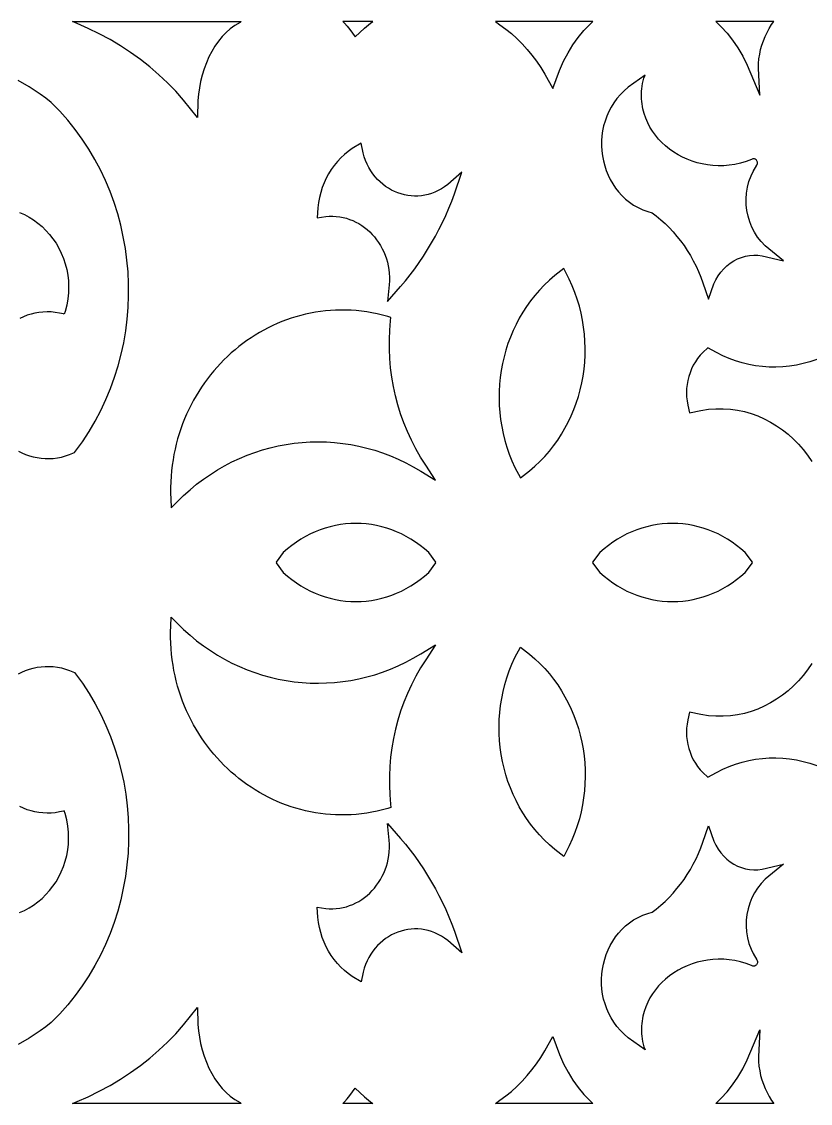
# Model space of a CAD drawing. Extents: x -1917 to -261, y -485 to 605.
# Drawn here: x -1668.1 to -1608.4, y 453.2 to 535.1 of the extents above; entities that cross this region are included whole.
import ezdxf

# ---------------------------------------------------------------- set-up
doc = ezdxf.new("R2010")
doc.units = 0
doc.layers.add('LAYER_1', color=18, linetype='CONTINUOUS')

msp = doc.modelspace()

# ---------------------------------------------------------------- linework, layer by layer
at = {"layer": 'LAYER_1'}
for points in [[(-1651.51, 535.119), (-1651.582, 535.05), (-1651.989, 534.825), (-1652.329, 534.586), (-1652.651, 534.308), (-1652.953, 533.994), (-1653.234, 533.647), (-1653.495, 533.271), (-1653.734, 532.869), (-1653.95, 532.445), (-1654.144, 532.001), (-1654.313, 531.543), (-1654.457, 531.072), (-1654.577, 530.594), (-1654.671, 530.112), (-1654.739, 529.63), (-1654.781, 529.151), (-1654.821, 527.864), (-1655.878, 529.176), (-1656.469, 529.842), (-1657.093, 530.484), (-1657.749, 531.1), (-1658.434, 531.689), (-1659.148, 532.251), (-1659.89, 532.784), (-1660.656, 533.287), (-1661.446, 533.76), (-1662.259, 534.202), (-1663.093, 534.611), (-1663.945, 534.987), (-1664.281, 535.119)], [(-1641.526, 535.119), (-1643.789, 535.119), (-1643.685, 535.014), (-1643.469, 534.771), (-1643.262, 534.513), (-1642.87, 533.963), (-1642.163, 534.617), (-1641.695, 534.999)], [(-1624.836, 535.119), (-1632.232, 535.119), (-1631.887, 534.888), (-1631.448, 534.561), (-1631.022, 534.209), (-1630.609, 533.834), (-1630.212, 533.436), (-1629.83, 533.016), (-1629.465, 532.575), (-1629.118, 532.113), (-1628.79, 531.633), (-1628.482, 531.134), (-1627.881, 530.052), (-1627.382, 531.414), (-1627.072, 532.114), (-1626.73, 532.767), (-1626.358, 533.372), (-1625.958, 533.929), (-1625.532, 534.439), (-1625.083, 534.901)], [(-1611.135, 535.119), (-1615.534, 535.119), (-1615.121, 534.733), (-1614.675, 534.248), (-1614.253, 533.714), (-1613.856, 533.132), (-1613.488, 532.499), (-1613.15, 531.817), (-1612.201, 529.538), (-1612.291, 531.587), (-1612.283, 531.948), (-1612.253, 532.305), (-1612.2, 532.657), (-1612.127, 533.004), (-1612.034, 533.343), (-1611.921, 533.675), (-1611.791, 533.996), (-1611.643, 534.307), (-1611.479, 534.605), (-1611.299, 534.89)], [(-1612.809, 524.669), (-1613.233, 524.516), (-1613.658, 524.393), (-1614.082, 524.302), (-1614.504, 524.239), (-1614.924, 524.205), (-1615.34, 524.199), (-1615.751, 524.219), (-1616.156, 524.265), (-1616.553, 524.336), (-1616.942, 524.431), (-1617.321, 524.55), (-1617.69, 524.69), (-1618.046, 524.852), (-1618.389, 525.035), (-1618.718, 525.238), (-1619.031, 525.459), (-1619.328, 525.698), (-1619.606, 525.954), (-1619.866, 526.227), (-1620.105, 526.514), (-1620.324, 526.816), (-1620.519, 527.132), (-1620.691, 527.46), (-1620.839, 527.801), (-1620.96, 528.152), (-1621.054, 528.513), (-1621.09, 528.697), (-1621.12, 528.883), (-1621.141, 529.071), (-1621.156, 529.261), (-1621.163, 529.453), (-1621.162, 529.647), (-1621.152, 529.843), (-1621.135, 530.04), (-1621.11, 530.238), (-1621.076, 530.438), (-1621.034, 530.639), (-1620.983, 530.841), (-1620.87, 531.073), (-1622.158, 530.15), (-1622.474, 529.884), (-1622.762, 529.599), (-1623.023, 529.296), (-1623.256, 528.978), (-1623.463, 528.646), (-1623.644, 528.302), (-1623.798, 527.947), (-1623.926, 527.584), (-1624.028, 527.214), (-1624.104, 526.839), (-1624.155, 526.46), (-1624.182, 526.079), (-1624.183, 525.698), (-1624.161, 525.318), (-1624.114, 524.941), (-1624.043, 524.568), (-1623.949, 524.202), (-1623.832, 523.842), (-1623.691, 523.492), (-1623.527, 523.153), (-1623.341, 522.826), (-1623.131, 522.513), (-1622.9, 522.215), (-1622.646, 521.936), (-1622.371, 521.675), (-1622.074, 521.436), (-1621.755, 521.219), (-1621.416, 521.027), (-1621.057, 520.861), (-1620.678, 520.723), (-1620.346, 520.633), (-1620.039, 520.397), (-1619.702, 520.115), (-1619.377, 519.819), (-1619.064, 519.51), (-1618.763, 519.187), (-1618.475, 518.852), (-1618.199, 518.505), (-1617.937, 518.146), (-1617.688, 517.775), (-1617.453, 517.394), (-1617.233, 517.003), (-1617.027, 516.601), (-1616.835, 516.19), (-1616.659, 515.77), (-1616.499, 515.341), (-1616.084, 514.091), (-1615.668, 515.245), (-1615.519, 515.564), (-1615.345, 515.862), (-1615.148, 516.137), (-1614.93, 516.389), (-1614.692, 516.617), (-1614.438, 516.819), (-1614.168, 516.994), (-1613.884, 517.141), (-1613.589, 517.26), (-1613.285, 517.349), (-1612.973, 517.407), (-1612.655, 517.433), (-1612.333, 517.426), (-1612.008, 517.385), (-1610.396, 517.006), (-1611.777, 518.145), (-1612.086, 518.46), (-1612.359, 518.802), (-1612.596, 519.169), (-1612.797, 519.557), (-1612.96, 519.962), (-1613.086, 520.382), (-1613.173, 520.812), (-1613.221, 521.25), (-1613.23, 521.692), (-1613.198, 522.133), (-1613.126, 522.572), (-1613.013, 523.004), (-1612.858, 523.426), (-1612.693, 523.768), (-1612.411, 524.244), (-1612.382, 524.304), (-1612.366, 524.363), (-1612.362, 524.42), (-1612.367, 524.474), (-1612.382, 524.525), (-1612.405, 524.572), (-1612.434, 524.614), (-1612.47, 524.652), (-1612.552, 524.707), (-1612.597, 524.723), (-1612.642, 524.732), (-1612.688, 524.731), (-1612.731, 524.721), (-1612.772, 524.7)], [(-1634.782, 523.714), (-1635.852, 522.783), (-1636.087, 522.605), (-1636.327, 522.449), (-1636.572, 522.313), (-1636.821, 522.197), (-1637.074, 522.101), (-1637.329, 522.024), (-1637.587, 521.966), (-1637.845, 521.926), (-1638.105, 521.905), (-1638.364, 521.902), (-1638.622, 521.917), (-1638.879, 521.949), (-1639.132, 521.998), (-1639.383, 522.064), (-1639.629, 522.147), (-1639.87, 522.246), (-1640.105, 522.361), (-1640.334, 522.492), (-1640.555, 522.638), (-1640.768, 522.799), (-1640.971, 522.976), (-1641.165, 523.166), (-1641.347, 523.371), (-1641.519, 523.59), (-1641.678, 523.823), (-1641.823, 524.068), (-1641.955, 524.328), (-1642.073, 524.6), (-1642.174, 524.885), (-1642.26, 525.182), (-1642.42, 525.913), (-1643.081, 525.508), (-1643.388, 525.289), (-1643.68, 525.051), (-1643.954, 524.793), (-1644.211, 524.517), (-1644.45, 524.225), (-1644.671, 523.917), (-1644.873, 523.595), (-1645.054, 523.259), (-1645.216, 522.911), (-1645.356, 522.551), (-1645.475, 522.181), (-1645.572, 521.802), (-1645.646, 521.415), (-1645.696, 521.021), (-1645.747, 520.248), (-1645.1, 520.346), (-1644.828, 520.369), (-1644.56, 520.373), (-1644.295, 520.36), (-1644.034, 520.329), (-1643.779, 520.282), (-1643.528, 520.219), (-1643.282, 520.14), (-1643.043, 520.046), (-1642.81, 519.937), (-1642.584, 519.814), (-1642.365, 519.677), (-1642.154, 519.527), (-1641.952, 519.365), (-1641.758, 519.19), (-1641.574, 519.004), (-1641.4, 518.806), (-1641.236, 518.598), (-1641.083, 518.38), (-1640.941, 518.153), (-1640.812, 517.916), (-1640.695, 517.671), (-1640.59, 517.418), (-1640.499, 517.158), (-1640.422, 516.891), (-1640.36, 516.617), (-1640.312, 516.338), (-1640.28, 516.053), (-1640.263, 515.763), (-1640.263, 515.469), (-1640.279, 515.17), (-1640.421, 513.916), (-1639.423, 515.041), (-1639.051, 515.484), (-1638.691, 515.938), (-1638.343, 516.401), (-1638.007, 516.875), (-1637.682, 517.357), (-1637.371, 517.85), (-1637.071, 518.351), (-1636.785, 518.86), (-1636.511, 519.379), (-1636.251, 519.905), (-1636.003, 520.439), (-1635.769, 520.981), (-1635.548, 521.529), (-1635.341, 522.085)], [(-1625.544, 511.979), (-1625.629, 512.51), (-1625.738, 513.038), (-1625.869, 513.563), (-1626.025, 514.083), (-1626.205, 514.598), (-1626.409, 515.107), (-1626.637, 515.609), (-1627.048, 516.413), (-1627.741, 515.875), (-1628.145, 515.527), (-1628.53, 515.162), (-1628.896, 514.78), (-1629.242, 514.382), (-1629.568, 513.969), (-1629.874, 513.542), (-1630.16, 513.102), (-1630.426, 512.649), (-1630.671, 512.185), (-1630.895, 511.71), (-1631.098, 511.226), (-1631.28, 510.733), (-1631.441, 510.232), (-1631.581, 509.724), (-1631.699, 509.21), (-1631.795, 508.691), (-1631.869, 508.167), (-1631.921, 507.64), (-1631.95, 507.109), (-1631.957, 506.577), (-1631.942, 506.045), (-1631.903, 505.511), (-1631.842, 504.979), (-1631.757, 504.449), (-1631.649, 503.921), (-1631.517, 503.396), (-1631.361, 502.876), (-1631.181, 502.36), (-1630.978, 501.851), (-1630.749, 501.349), (-1630.338, 500.545), (-1629.645, 501.084), (-1629.241, 501.431), (-1628.856, 501.797), (-1628.49, 502.179), (-1628.144, 502.577), (-1627.818, 502.99), (-1627.512, 503.417), (-1627.226, 503.857), (-1626.96, 504.31), (-1626.715, 504.774), (-1626.491, 505.248), (-1626.288, 505.732), (-1626.106, 506.225), (-1625.945, 506.726), (-1625.805, 507.234), (-1625.688, 507.748), (-1625.591, 508.268), (-1625.517, 508.792), (-1625.465, 509.319), (-1625.436, 509.849), (-1625.429, 510.381), (-1625.444, 510.914), (-1625.483, 511.447)], [(-1656.84, 498.971), (-1656.81, 498.285), (-1656.339, 498.762), (-1655.867, 499.221), (-1655.38, 499.656), (-1654.88, 500.067), (-1654.367, 500.454), (-1653.842, 500.816), (-1653.306, 501.155), (-1652.759, 501.468), (-1652.202, 501.757), (-1651.636, 502.021), (-1651.062, 502.261), (-1650.481, 502.475), (-1649.892, 502.665), (-1649.298, 502.83), (-1648.699, 502.969), (-1648.095, 503.083), (-1647.487, 503.172), (-1646.877, 503.235), (-1646.265, 503.273), (-1645.651, 503.285), (-1645.036, 503.271), (-1644.422, 503.232), (-1643.809, 503.166), (-1643.197, 503.075), (-1642.588, 502.957), (-1641.982, 502.813), (-1641.38, 502.643), (-1640.783, 502.446), (-1640.191, 502.223), (-1639.606, 501.974), (-1639.028, 501.697), (-1638.458, 501.394), (-1637.896, 501.064), (-1636.774, 500.372), (-1637.5, 501.504), (-1637.9, 502.128), (-1638.266, 502.76), (-1638.601, 503.404), (-1638.905, 504.06), (-1639.179, 504.727), (-1639.423, 505.404), (-1639.636, 506.089), (-1639.818, 506.781), (-1639.97, 507.479), (-1640.091, 508.183), (-1640.182, 508.89), (-1640.243, 509.6), (-1640.273, 510.312), (-1640.272, 511.024), (-1640.241, 511.736), (-1640.179, 512.453), (-1640.157, 512.712), (-1640.396, 512.78), (-1640.796, 512.888), (-1641.195, 512.981), (-1641.593, 513.062), (-1641.991, 513.129), (-1642.387, 513.183), (-1642.783, 513.224), (-1643.176, 513.252), (-1643.569, 513.267), (-1643.959, 513.27), (-1644.347, 513.261), (-1644.733, 513.239), (-1645.116, 513.206), (-1645.497, 513.16), (-1645.875, 513.103), (-1646.25, 513.034), (-1646.622, 512.954), (-1646.99, 512.863), (-1647.355, 512.761), (-1647.716, 512.648), (-1648.072, 512.524), (-1648.425, 512.39), (-1648.773, 512.245), (-1649.117, 512.09), (-1649.456, 511.925), (-1649.79, 511.75), (-1650.118, 511.566), (-1650.442, 511.372), (-1650.759, 511.168), (-1651.071, 510.956), (-1651.377, 510.734), (-1651.677, 510.503), (-1651.971, 510.264), (-1652.257, 510.016), (-1652.538, 509.759), (-1652.811, 509.495), (-1653.077, 509.222), (-1653.336, 508.941), (-1653.587, 508.653), (-1653.831, 508.357), (-1654.066, 508.054), (-1654.294, 507.743), (-1654.513, 507.425), (-1654.724, 507.1), (-1654.926, 506.769), (-1655.119, 506.431), (-1655.303, 506.086), (-1655.478, 505.736), (-1655.643, 505.379), (-1655.799, 505.016), (-1655.944, 504.647), (-1656.08, 504.273), (-1656.206, 503.893), (-1656.321, 503.508), (-1656.425, 503.118), (-1656.518, 502.723), (-1656.601, 502.323), (-1656.672, 501.919), (-1656.732, 501.51), (-1656.78, 501.096), (-1656.817, 500.679), (-1656.841, 500.257), (-1656.853, 499.832), (-1656.853, 499.403)], [(-1636.773, 494.141), (-1636.749, 494.174), (-1637.291, 494.893), (-1637.613, 495.177), (-1637.945, 495.441), (-1638.285, 495.686), (-1638.634, 495.912), (-1638.99, 496.118), (-1639.352, 496.304), (-1639.721, 496.471), (-1640.095, 496.618), (-1640.473, 496.746), (-1640.855, 496.854), (-1641.241, 496.942), (-1641.63, 497.011), (-1642.02, 497.06), (-1642.412, 497.089), (-1642.804, 497.099), (-1643.197, 497.089), (-1643.588, 497.06), (-1643.979, 497.011), (-1644.367, 496.942), (-1644.753, 496.854), (-1645.135, 496.746), (-1645.514, 496.618), (-1645.888, 496.471), (-1646.256, 496.304), (-1646.619, 496.118), (-1646.975, 495.912), (-1647.323, 495.686), (-1647.663, 495.441), (-1647.995, 495.177), (-1648.318, 494.893), (-1648.859, 494.174), (-1648.835, 494.141), (-1648.859, 494.109), (-1648.318, 493.39), (-1647.995, 493.106), (-1647.663, 492.841), (-1647.323, 492.596), (-1646.975, 492.371), (-1646.619, 492.165), (-1646.256, 491.979), (-1645.888, 491.812), (-1645.514, 491.665), (-1645.135, 491.537), (-1644.753, 491.429), (-1644.367, 491.341), (-1643.979, 491.272), (-1643.588, 491.223), (-1643.197, 491.194), (-1642.804, 491.184), (-1642.412, 491.194), (-1642.02, 491.223), (-1641.63, 491.272), (-1641.241, 491.341), (-1640.855, 491.429), (-1640.473, 491.537), (-1640.095, 491.665), (-1639.721, 491.812), (-1639.352, 491.979), (-1638.99, 492.165), (-1638.634, 492.371), (-1638.285, 492.596), (-1637.945, 492.841), (-1637.613, 493.106), (-1637.291, 493.39), (-1636.749, 494.109)], [(-1612.778, 494.141), (-1612.754, 494.174), (-1613.295, 494.893), (-1613.618, 495.177), (-1613.949, 495.441), (-1614.29, 495.686), (-1614.638, 495.912), (-1614.994, 496.118), (-1615.357, 496.304), (-1615.725, 496.471), (-1616.099, 496.618), (-1616.477, 496.746), (-1616.86, 496.854), (-1617.246, 496.942), (-1617.634, 497.011), (-1618.024, 497.06), (-1618.416, 497.089), (-1618.809, 497.099), (-1619.201, 497.089), (-1619.593, 497.06), (-1619.983, 497.011), (-1620.372, 496.942), (-1620.757, 496.854), (-1621.14, 496.746), (-1621.518, 496.618), (-1621.892, 496.471), (-1622.261, 496.304), (-1622.623, 496.118), (-1622.979, 495.912), (-1623.327, 495.686), (-1623.668, 495.441), (-1624, 495.177), (-1624.322, 494.893), (-1624.863, 494.174), (-1624.84, 494.141), (-1624.863, 494.109), (-1624.322, 493.39), (-1624, 493.106), (-1623.668, 492.841), (-1623.327, 492.596), (-1622.979, 492.371), (-1622.623, 492.165), (-1622.261, 491.979), (-1621.892, 491.812), (-1621.518, 491.665), (-1621.14, 491.537), (-1620.757, 491.429), (-1620.372, 491.341), (-1619.983, 491.272), (-1619.593, 491.223), (-1619.201, 491.194), (-1618.809, 491.184), (-1618.416, 491.194), (-1618.024, 491.223), (-1617.634, 491.272), (-1617.246, 491.341), (-1616.86, 491.429), (-1616.477, 491.537), (-1616.099, 491.665), (-1615.725, 491.812), (-1615.357, 491.979), (-1614.994, 492.165), (-1614.638, 492.371), (-1614.29, 492.596), (-1613.949, 492.841), (-1613.618, 493.106), (-1613.295, 493.39), (-1612.754, 494.109)], [(-1656.84, 489.312), (-1656.81, 489.998), (-1656.339, 489.521), (-1655.867, 489.062), (-1655.38, 488.627), (-1654.88, 488.216), (-1654.367, 487.829), (-1653.842, 487.466), (-1653.306, 487.128), (-1652.759, 486.815), (-1652.202, 486.526), (-1651.636, 486.262), (-1651.062, 486.022), (-1650.481, 485.807), (-1649.892, 485.618), (-1649.298, 485.453), (-1648.699, 485.314), (-1648.095, 485.2), (-1647.487, 485.111), (-1646.877, 485.048), (-1646.265, 485.01), (-1645.651, 484.998), (-1645.036, 485.012), (-1644.422, 485.051), (-1643.809, 485.117), (-1643.197, 485.208), (-1642.588, 485.326), (-1641.982, 485.47), (-1641.38, 485.64), (-1640.783, 485.836), (-1640.191, 486.059), (-1639.606, 486.309), (-1639.028, 486.586), (-1638.458, 486.889), (-1637.896, 487.219), (-1636.774, 487.911), (-1637.5, 486.778), (-1637.9, 486.155), (-1638.266, 485.523), (-1638.601, 484.879), (-1638.905, 484.223), (-1639.179, 483.556), (-1639.423, 482.879), (-1639.636, 482.194), (-1639.818, 481.502), (-1639.97, 480.804), (-1640.091, 480.1), (-1640.182, 479.393), (-1640.243, 478.683), (-1640.273, 477.971), (-1640.272, 477.259), (-1640.241, 476.547), (-1640.179, 475.83), (-1640.157, 475.571), (-1640.396, 475.503), (-1640.796, 475.395), (-1641.195, 475.301), (-1641.593, 475.221), (-1641.991, 475.154), (-1642.387, 475.1), (-1642.783, 475.059), (-1643.176, 475.031), (-1643.569, 475.016), (-1643.959, 475.013), (-1644.347, 475.022), (-1644.733, 475.044), (-1645.116, 475.077), (-1645.497, 475.123), (-1645.875, 475.18), (-1646.25, 475.248), (-1646.622, 475.328), (-1646.99, 475.42), (-1647.355, 475.522), (-1647.716, 475.635), (-1648.072, 475.759), (-1648.425, 475.893), (-1648.773, 476.038), (-1649.117, 476.193), (-1649.456, 476.358), (-1649.79, 476.532), (-1650.118, 476.717), (-1650.442, 476.911), (-1650.759, 477.115), (-1651.071, 477.327), (-1651.377, 477.549), (-1651.677, 477.78), (-1651.971, 478.019), (-1652.257, 478.267), (-1652.538, 478.524), (-1652.811, 478.788), (-1653.077, 479.061), (-1653.336, 479.342), (-1653.587, 479.63), (-1653.831, 479.926), (-1654.066, 480.229), (-1654.294, 480.54), (-1654.513, 480.858), (-1654.724, 481.182), (-1654.926, 481.514), (-1655.119, 481.852), (-1655.303, 482.196), (-1655.478, 482.547), (-1655.643, 482.904), (-1655.799, 483.267), (-1655.944, 483.636), (-1656.08, 484.01), (-1656.206, 484.39), (-1656.321, 484.775), (-1656.425, 485.165), (-1656.518, 485.56), (-1656.601, 485.96), (-1656.672, 486.364), (-1656.732, 486.773), (-1656.78, 487.187), (-1656.817, 487.604), (-1656.841, 488.026), (-1656.853, 488.451), (-1656.853, 488.88)], [(-1625.544, 476.303), (-1625.629, 475.773), (-1625.738, 475.245), (-1625.869, 474.72), (-1626.025, 474.2), (-1626.205, 473.685), (-1626.409, 473.176), (-1626.637, 472.674), (-1627.048, 471.87), (-1627.741, 472.408), (-1628.145, 472.756), (-1628.53, 473.121), (-1628.896, 473.503), (-1629.242, 473.901), (-1629.568, 474.314), (-1629.874, 474.741), (-1630.16, 475.181), (-1630.426, 475.634), (-1630.671, 476.098), (-1630.895, 476.572), (-1631.098, 477.057), (-1631.28, 477.55), (-1631.441, 478.05), (-1631.581, 478.558), (-1631.699, 479.073), (-1631.795, 479.592), (-1631.869, 480.116), (-1631.921, 480.643), (-1631.95, 481.173), (-1631.957, 481.705), (-1631.942, 482.238), (-1631.903, 482.771), (-1631.842, 483.304), (-1631.757, 483.834), (-1631.649, 484.362), (-1631.517, 484.887), (-1631.361, 485.407), (-1631.181, 485.922), (-1630.978, 486.431), (-1630.749, 486.934), (-1630.338, 487.738), (-1629.645, 487.199), (-1629.241, 486.852), (-1628.856, 486.486), (-1628.49, 486.104), (-1628.144, 485.706), (-1627.818, 485.293), (-1627.512, 484.866), (-1627.226, 484.426), (-1626.96, 483.973), (-1626.715, 483.509), (-1626.491, 483.035), (-1626.288, 482.551), (-1626.106, 482.058), (-1625.945, 481.557), (-1625.805, 481.049), (-1625.688, 480.535), (-1625.591, 480.015), (-1625.517, 479.491), (-1625.465, 478.964), (-1625.436, 478.434), (-1625.429, 477.902), (-1625.444, 477.369), (-1625.483, 476.836)], [(-1634.782, 464.569), (-1635.852, 465.5), (-1636.087, 465.677), (-1636.327, 465.834), (-1636.572, 465.97), (-1636.821, 466.086), (-1637.074, 466.182), (-1637.329, 466.259), (-1637.587, 466.317), (-1637.845, 466.357), (-1638.105, 466.378), (-1638.364, 466.381), (-1638.622, 466.366), (-1638.879, 466.334), (-1639.132, 466.285), (-1639.383, 466.219), (-1639.629, 466.136), (-1639.87, 466.037), (-1640.105, 465.922), (-1640.334, 465.791), (-1640.555, 465.645), (-1640.768, 465.483), (-1640.971, 465.307), (-1641.165, 465.117), (-1641.347, 464.912), (-1641.519, 464.693), (-1641.678, 464.46), (-1641.823, 464.214), (-1641.955, 463.955), (-1642.073, 463.683), (-1642.174, 463.398), (-1642.26, 463.1), (-1642.42, 462.37), (-1643.081, 462.775), (-1643.388, 462.993), (-1643.68, 463.232), (-1643.954, 463.49), (-1644.211, 463.765), (-1644.45, 464.058), (-1644.671, 464.366), (-1644.873, 464.688), (-1645.054, 465.024), (-1645.216, 465.372), (-1645.356, 465.732), (-1645.475, 466.102), (-1645.572, 466.48), (-1645.646, 466.868), (-1645.696, 467.262), (-1645.747, 468.035), (-1645.1, 467.937), (-1644.828, 467.914), (-1644.56, 467.91), (-1644.295, 467.923), (-1644.034, 467.954), (-1643.779, 468.001), (-1643.528, 468.064), (-1643.282, 468.143), (-1643.043, 468.237), (-1642.81, 468.346), (-1642.584, 468.469), (-1642.365, 468.606), (-1642.154, 468.755), (-1641.952, 468.918), (-1641.758, 469.093), (-1641.574, 469.279), (-1641.4, 469.476), (-1641.236, 469.684), (-1641.083, 469.903), (-1640.941, 470.13), (-1640.812, 470.367), (-1640.695, 470.612), (-1640.59, 470.865), (-1640.499, 471.125), (-1640.422, 471.392), (-1640.36, 471.666), (-1640.312, 471.945), (-1640.28, 472.23), (-1640.263, 472.52), (-1640.263, 472.814), (-1640.279, 473.113), (-1640.421, 474.366), (-1639.423, 473.242), (-1639.051, 472.799), (-1638.691, 472.345), (-1638.343, 471.882), (-1638.007, 471.408), (-1637.682, 470.925), (-1637.371, 470.433), (-1637.071, 469.932), (-1636.785, 469.422), (-1636.511, 468.904), (-1636.251, 468.378), (-1636.003, 467.844), (-1635.769, 467.302), (-1635.548, 466.753), (-1635.341, 466.198)], [(-1612.809, 463.614), (-1613.233, 463.767), (-1613.658, 463.889), (-1614.082, 463.981), (-1614.504, 464.044), (-1614.924, 464.078), (-1615.34, 464.084), (-1615.751, 464.064), (-1616.156, 464.018), (-1616.553, 463.947), (-1616.942, 463.852), (-1617.321, 463.733), (-1617.69, 463.593), (-1618.046, 463.43), (-1618.389, 463.248), (-1618.718, 463.045), (-1619.031, 462.824), (-1619.328, 462.585), (-1619.606, 462.329), (-1619.866, 462.056), (-1620.105, 461.769), (-1620.324, 461.466), (-1620.519, 461.151), (-1620.691, 460.822), (-1620.839, 460.482), (-1620.96, 460.131), (-1621.054, 459.77), (-1621.09, 459.586), (-1621.12, 459.4), (-1621.141, 459.212), (-1621.156, 459.021), (-1621.163, 458.829), (-1621.162, 458.636), (-1621.152, 458.44), (-1621.135, 458.243), (-1621.11, 458.045), (-1621.076, 457.845), (-1621.034, 457.644), (-1620.983, 457.442), (-1620.87, 457.21), (-1622.158, 458.132), (-1622.474, 458.398), (-1622.762, 458.684), (-1623.023, 458.986), (-1623.256, 459.305), (-1623.463, 459.637), (-1623.644, 459.981), (-1623.798, 460.336), (-1623.926, 460.699), (-1624.028, 461.069), (-1624.104, 461.444), (-1624.155, 461.823), (-1624.182, 462.204), (-1624.183, 462.585), (-1624.161, 462.965), (-1624.114, 463.342), (-1624.043, 463.715), (-1623.949, 464.081), (-1623.832, 464.441), (-1623.691, 464.791), (-1623.527, 465.13), (-1623.341, 465.457), (-1623.131, 465.77), (-1622.9, 466.067), (-1622.646, 466.347), (-1622.371, 466.608), (-1622.074, 466.847), (-1621.755, 467.064), (-1621.416, 467.256), (-1621.057, 467.422), (-1620.678, 467.56), (-1620.346, 467.65), (-1620.039, 467.886), (-1619.702, 468.168), (-1619.377, 468.464), (-1619.064, 468.773), (-1618.763, 469.096), (-1618.475, 469.431), (-1618.199, 469.778), (-1617.937, 470.137), (-1617.688, 470.507), (-1617.453, 470.889), (-1617.233, 471.28), (-1617.027, 471.682), (-1616.835, 472.093), (-1616.659, 472.513), (-1616.499, 472.941), (-1616.084, 474.192), (-1615.668, 473.038), (-1615.519, 472.719), (-1615.345, 472.421), (-1615.148, 472.146), (-1614.93, 471.894), (-1614.692, 471.666), (-1614.438, 471.464), (-1614.168, 471.289), (-1613.884, 471.141), (-1613.589, 471.023), (-1613.285, 470.934), (-1612.973, 470.876), (-1612.655, 470.85), (-1612.333, 470.857), (-1612.008, 470.898), (-1610.396, 471.277), (-1611.777, 470.138), (-1612.086, 469.823), (-1612.359, 469.48), (-1612.596, 469.114), (-1612.797, 468.726), (-1612.96, 468.321), (-1613.086, 467.901), (-1613.173, 467.471), (-1613.221, 467.033), (-1613.23, 466.591), (-1613.198, 466.149), (-1613.126, 465.711), (-1613.013, 465.279), (-1612.858, 464.857), (-1612.693, 464.515), (-1612.411, 464.038), (-1612.382, 463.979), (-1612.366, 463.92), (-1612.362, 463.863), (-1612.367, 463.809), (-1612.382, 463.758), (-1612.405, 463.711), (-1612.434, 463.668), (-1612.47, 463.631), (-1612.552, 463.576), (-1612.597, 463.56), (-1612.642, 463.551), (-1612.688, 463.552), (-1612.731, 463.562), (-1612.772, 463.582)], [(-1651.51, 453.164), (-1664.281, 453.164), (-1663.945, 453.296), (-1663.093, 453.671), (-1662.259, 454.081), (-1661.446, 454.522), (-1660.656, 454.995), (-1659.89, 455.499), (-1659.148, 456.032), (-1658.434, 456.594), (-1657.749, 457.183), (-1657.093, 457.799), (-1656.469, 458.441), (-1655.878, 459.107), (-1654.821, 460.419), (-1654.781, 459.132), (-1654.739, 458.653), (-1654.671, 458.171), (-1654.577, 457.688), (-1654.457, 457.21), (-1654.313, 456.74), (-1654.144, 456.282), (-1653.95, 455.838), (-1653.734, 455.414), (-1653.495, 455.012), (-1653.234, 454.636), (-1652.953, 454.289), (-1652.651, 453.975), (-1652.329, 453.697), (-1651.989, 453.458), (-1651.582, 453.233)], [(-1624.836, 453.164), (-1632.232, 453.164), (-1631.887, 453.395), (-1631.448, 453.722), (-1631.022, 454.074), (-1630.609, 454.449), (-1630.212, 454.847), (-1629.83, 455.267), (-1629.465, 455.708), (-1629.118, 456.17), (-1628.79, 456.65), (-1628.482, 457.149), (-1627.881, 458.23), (-1627.382, 456.869), (-1627.072, 456.168), (-1626.73, 455.516), (-1626.358, 454.911), (-1625.958, 454.354), (-1625.532, 453.844), (-1625.083, 453.382)], [(-1611.135, 453.164), (-1615.534, 453.164), (-1615.121, 453.55), (-1614.675, 454.035), (-1614.253, 454.568), (-1613.856, 455.151), (-1613.488, 455.784), (-1613.15, 456.466), (-1612.201, 458.744), (-1612.291, 456.695), (-1612.283, 456.335), (-1612.253, 455.978), (-1612.2, 455.626), (-1612.127, 455.279), (-1612.034, 454.939), (-1611.921, 454.608), (-1611.791, 454.287), (-1611.643, 453.976), (-1611.479, 453.678), (-1611.299, 453.393)], [(-1641.526, 453.164), (-1643.789, 453.164), (-1643.685, 453.268), (-1643.469, 453.511), (-1643.262, 453.77), (-1642.87, 454.32), (-1642.163, 453.666), (-1641.695, 453.284)]]:
    msp.add_lwpolyline(points, close=True, dxfattribs=at)
for points in [[(-1668.394, 502.572), (-1668.122, 502.439), (-1667.844, 502.324), (-1667.558, 502.225), (-1667.267, 502.145), (-1666.971, 502.084), (-1666.671, 502.041), (-1666.367, 502.018), (-1666.06, 502.015), (-1665.751, 502.033), (-1665.44, 502.071), (-1665.129, 502.131), (-1664.819, 502.213), (-1664.509, 502.317), (-1664.133, 502.473), (-1663.541, 503.288), (-1663.035, 504.061), (-1662.568, 504.853), (-1662.142, 505.662), (-1661.755, 506.487), (-1661.407, 507.327), (-1661.099, 508.179), (-1660.831, 509.042), (-1660.601, 509.915), (-1660.411, 510.795), (-1660.259, 511.682), (-1660.147, 512.573), (-1660.073, 513.468), (-1660.038, 514.364), (-1660.042, 515.261), (-1660.083, 516.155), (-1660.164, 517.047), (-1660.282, 517.934), (-1660.439, 518.815), (-1660.633, 519.688), (-1660.866, 520.552), (-1661.136, 521.405), (-1661.444, 522.245), (-1661.79, 523.071), (-1662.173, 523.882), (-1662.593, 524.675), (-1663.051, 525.449), (-1663.546, 526.203), (-1664.078, 526.936), (-1664.647, 527.644), (-1665.253, 528.327), (-1665.904, 528.993), (-1666.322, 529.319), (-1666.734, 529.621), (-1667.568, 530.175), (-1668.421, 530.669)], [(-1668.308, 520.658), (-1667.94, 520.498), (-1667.583, 520.311), (-1667.24, 520.097), (-1666.912, 519.857), (-1666.6, 519.594), (-1666.305, 519.307), (-1666.029, 518.999), (-1665.773, 518.67), (-1665.539, 518.323), (-1665.327, 517.959), (-1665.139, 517.578), (-1664.976, 517.182), (-1664.84, 516.773), (-1664.732, 516.352), (-1664.652, 515.92), (-1664.602, 515.478), (-1664.584, 515.028), (-1664.599, 514.571), (-1664.647, 514.108), (-1664.73, 513.639), (-1664.851, 513.167), (-1664.92, 512.959), (-1664.96, 512.971), (-1665.277, 513.044), (-1665.593, 513.094), (-1665.908, 513.123), (-1666.221, 513.131), (-1666.53, 513.117), (-1666.835, 513.084), (-1667.136, 513.031), (-1667.431, 512.958), (-1667.721, 512.868), (-1668.004, 512.759), (-1668.28, 512.633)], [(-1607.568, 509.627), (-1608.398, 509.347), (-1608.906, 509.208), (-1609.418, 509.098), (-1609.932, 509.017), (-1610.449, 508.966), (-1610.966, 508.944), (-1611.483, 508.951), (-1611.998, 508.987), (-1612.511, 509.051), (-1613.021, 509.145), (-1613.526, 509.267), (-1614.026, 509.418), (-1614.519, 509.597), (-1615.005, 509.804), (-1615.482, 510.04), (-1616.139, 510.412), (-1616.51, 510.064), (-1616.717, 509.838), (-1616.907, 509.598), (-1617.078, 509.344), (-1617.231, 509.08), (-1617.364, 508.804), (-1617.478, 508.52), (-1617.573, 508.228), (-1617.648, 507.929), (-1617.702, 507.625), (-1617.736, 507.316), (-1617.748, 507.005), (-1617.74, 506.691), (-1617.709, 506.378), (-1617.657, 506.064), (-1617.515, 505.475), (-1616.653, 505.666), (-1616.085, 505.75), (-1615.522, 505.793), (-1614.967, 505.795), (-1614.421, 505.757), (-1613.883, 505.682), (-1613.356, 505.57), (-1612.841, 505.422), (-1612.338, 505.241), (-1611.849, 505.026), (-1611.375, 504.779), (-1610.916, 504.501), (-1610.475, 504.194), (-1610.053, 503.859), (-1609.65, 503.497), (-1609.268, 503.11), (-1608.908, 502.697), (-1608.571, 502.262), (-1608.259, 501.805)], [(-1668.394, 485.711), (-1668.122, 485.843), (-1667.844, 485.959), (-1667.558, 486.057), (-1667.267, 486.138), (-1666.971, 486.199), (-1666.671, 486.242), (-1666.367, 486.265), (-1666.06, 486.268), (-1665.751, 486.25), (-1665.44, 486.212), (-1665.129, 486.152), (-1664.819, 486.07), (-1664.509, 485.965), (-1664.133, 485.81), (-1663.541, 484.995), (-1663.035, 484.222), (-1662.568, 483.43), (-1662.142, 482.621), (-1661.755, 481.795), (-1661.407, 480.956), (-1661.099, 480.104), (-1660.831, 479.241), (-1660.601, 478.368), (-1660.411, 477.488), (-1660.259, 476.601), (-1660.147, 475.709), (-1660.073, 474.815), (-1660.038, 473.919), (-1660.042, 473.022), (-1660.083, 472.127), (-1660.164, 471.236), (-1660.282, 470.349), (-1660.439, 469.468), (-1660.633, 468.595), (-1660.866, 467.731), (-1661.136, 466.878), (-1661.444, 466.038), (-1661.79, 465.212), (-1662.173, 464.401), (-1662.593, 463.608), (-1663.051, 462.833), (-1663.546, 462.079), (-1664.078, 461.347), (-1664.647, 460.639), (-1665.253, 459.956), (-1665.904, 459.29), (-1666.322, 458.964), (-1666.734, 458.662), (-1667.568, 458.108), (-1668.421, 457.614)], [(-1608.259, 486.478), (-1608.571, 486.021), (-1608.908, 485.585), (-1609.268, 485.173), (-1609.65, 484.786), (-1610.053, 484.423), (-1610.475, 484.088), (-1610.916, 483.782), (-1611.375, 483.504), (-1611.849, 483.257), (-1612.338, 483.042), (-1612.841, 482.86), (-1613.356, 482.713), (-1613.883, 482.601), (-1614.421, 482.526), (-1614.967, 482.488), (-1615.522, 482.49), (-1616.085, 482.532), (-1616.653, 482.617), (-1617.515, 482.808), (-1617.657, 482.218), (-1617.709, 481.905), (-1617.74, 481.591), (-1617.748, 481.278), (-1617.736, 480.967), (-1617.702, 480.658), (-1617.648, 480.354), (-1617.573, 480.055), (-1617.478, 479.763), (-1617.364, 479.478), (-1617.231, 479.203), (-1617.078, 478.938), (-1616.907, 478.685), (-1616.717, 478.445), (-1616.51, 478.219), (-1616.139, 477.871), (-1615.482, 478.242), (-1615.005, 478.478), (-1614.519, 478.686), (-1614.026, 478.865), (-1613.526, 479.016), (-1613.021, 479.138), (-1612.511, 479.232), (-1611.998, 479.296), (-1611.483, 479.332), (-1610.966, 479.339), (-1610.449, 479.317), (-1609.932, 479.266), (-1609.418, 479.185), (-1608.906, 479.075), (-1608.398, 478.935), (-1607.568, 478.656)], [(-1668.308, 467.625), (-1667.94, 467.784), (-1667.583, 467.972), (-1667.24, 468.186), (-1666.912, 468.425), (-1666.6, 468.689), (-1666.305, 468.976), (-1666.029, 469.284), (-1665.773, 469.612), (-1665.539, 469.96), (-1665.327, 470.324), (-1665.139, 470.705), (-1664.976, 471.101), (-1664.84, 471.51), (-1664.732, 471.931), (-1664.652, 472.363), (-1664.602, 472.804), (-1664.584, 473.254), (-1664.599, 473.712), (-1664.647, 474.175), (-1664.73, 474.643), (-1664.851, 475.115), (-1664.92, 475.324), (-1664.96, 475.312), (-1665.277, 475.239), (-1665.593, 475.188), (-1665.908, 475.16), (-1666.221, 475.152), (-1666.53, 475.165), (-1666.835, 475.199), (-1667.136, 475.252), (-1667.431, 475.324), (-1667.721, 475.415), (-1668.004, 475.524), (-1668.28, 475.65)]]:
    msp.add_lwpolyline(points, dxfattribs=at)

doc.saveas('drawing.dxf')
